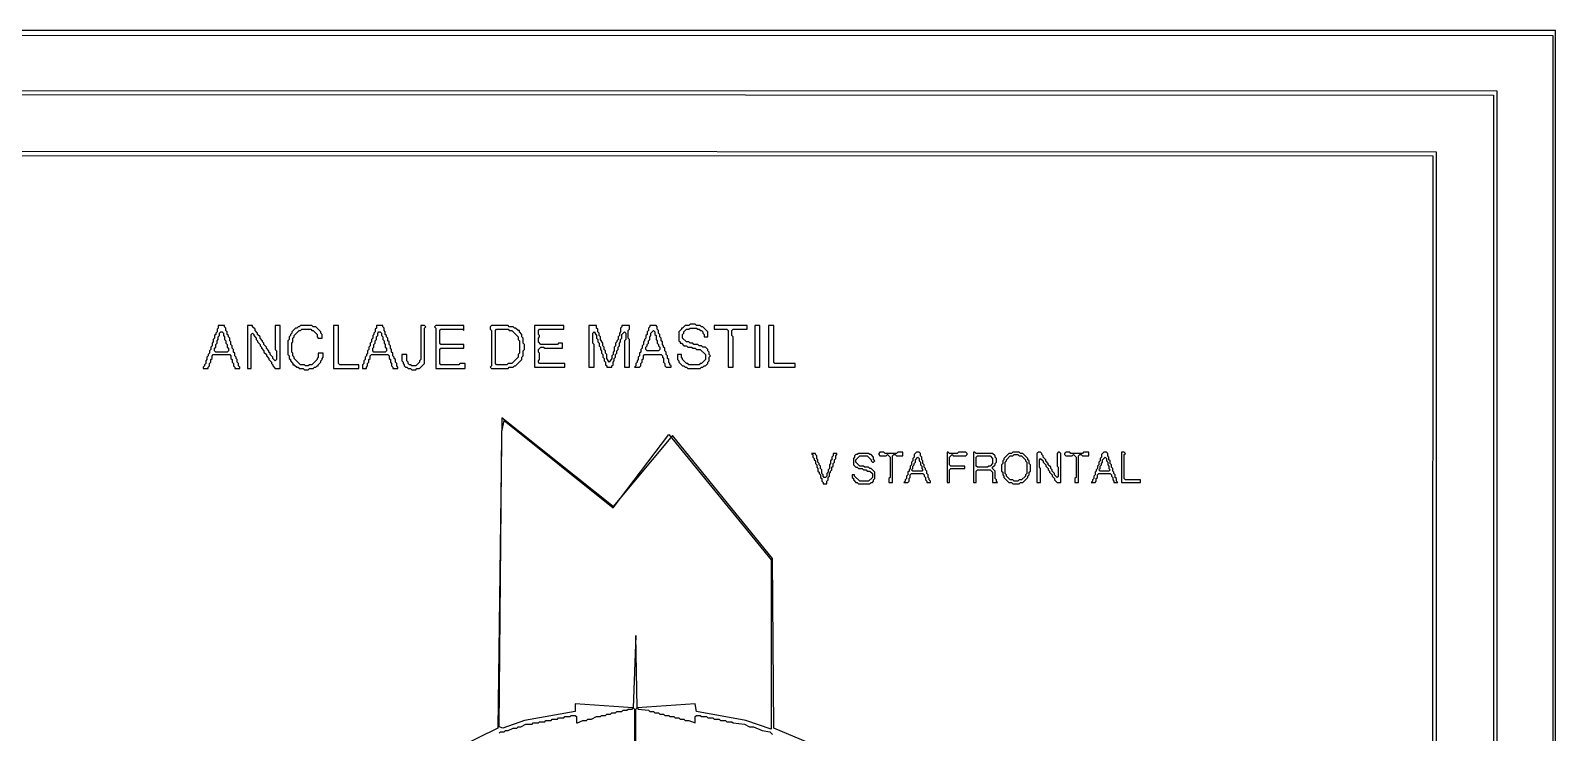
# Model space of a CAD drawing. Extents: x 17 to 323, y -435 to -5.
# Drawn here: x 202.2 to 322.7, y -60.2 to -4.7 of the extents above; entities that cross this region are included whole.
import ezdxf

# ---------------------------------------------------------------- set-up
doc = ezdxf.new("R2010")
doc.units = 0

msp = doc.modelspace()

# ---------------------------------------------------------------- linework, layer by layer
at = {"layer": 'CONTOURS'}
for p, q in [((322.7, -4.7), (17, -4.7)), ((322.7, -434.9), (322.7, -4.7)), ((17.3, -5), (322.5, -5.1)), ((322.5, -5.1), (322.4, -434.6)), ((318.1, -9.5), (21.6, -9.4)), ((318.1, -430.2), (318.1, -9.5)), ((21.9, -9.7), (317.8, -9.8)), ((317.8, -9.8), (317.7, -429.9)), ((313.3, -14.3), (26.4, -14.2)), ((313.2, -425.6), (313.3, -14.3)), ((26.7, -14.5), (313, -14.6)), ((313, -14.6), (312.9, -375)), ((216.8, -28.7), (216.7, -28.8)), ((216.7, -28.8), (216.7, -29)), ((216.9, -28.5), (216.8, -28.6)), ((216.8, -28.6), (216.8, -28.7)), ((217, -28.2), (216.9, -28.3)), ((216.9, -28.3), (216.9, -28.5)), ((217, -28), (217, -28.2)), ((217.5, -28), (217, -28)), ((217, -28.9), (217.1, -28.8)), ((217, -29.1), (217, -28.9)), ((217.1, -28.6), (217.2, -28.5)), ((217.1, -28.8), (217.1, -28.6)), ((217.2, -28.5), (217.3, -28.5)), ((217.3, -28.5), (217.4, -28.6)), ((217.4, -28.6), (217.4, -28.8)), ((217.4, -28.8), (217.5, -28.9)), ((217.5, -28.1), (217.5, -28)), ((217.6, -28.2), (217.5, -28.1)), ((217.5, -28.9), (217.5, -29.1)), ((217.6, -28.4), (217.6, -28.2)), ((217.7, -28.5), (217.6, -28.4)), ((217.7, -28.7), (217.7, -28.5)), ((217.8, -28.8), (217.7, -28.7)), ((217.8, -28.9), (217.8, -28.8)), ((217.9, -29), (217.8, -28.9)), ((219.3, -28), (219.3, -31.4)), ((219.7, -28), (219.3, -28)), ((219.6, -28.7), (219.7, -28.6)), ((219.6, -31.4), (219.6, -28.7)), ((219.7, -28.1), (219.7, -28)), ((219.9, -28.3), (219.7, -28.1)), ((219.7, -28.6), (219.8, -28.7)), ((219.8, -28.7), (219.8, -28.8)), ((219.8, -28.8), (220, -29)), ((219.9, -28.4), (219.9, -28.3)), ((220.1, -28.6), (219.9, -28.4)), ((220.1, -28.7), (220.1, -28.6)), ((220.3, -28.9), (220.1, -28.7)), ((220.3, -29), (220.3, -28.9)), ((221.9, -28), (221.5, -28)), ((221.5, -28), (221.5, -29.9)), ((221.9, -31.4), (221.9, -28)), ((222.7, -28.8), (222.6, -28.9)), ((222.6, -28.9), (222.6, -29.1)), ((222.8, -28.6), (222.7, -28.7)), ((222.7, -28.7), (222.7, -28.8)), ((223.1, -28.2), (222.8, -28.5)), ((222.8, -28.5), (222.8, -28.6)), ((222.9, -29), (223, -28.9)), ((223, -28.8), (223.4, -28.4)), ((223, -28.9), (223, -28.8)), ((223.2, -28.2), (223.1, -28.2)), ((223.3, -28.1), (223.2, -28.2)), ((223.4, -28.1), (223.3, -28.1)), ((223.5, -28), (223.4, -28.1)), ((223.4, -28.4), (223.5, -28.4)), ((224.4, -28), (223.5, -28)), ((223.5, -28.4), (223.6, -28.3)), ((223.6, -28.3), (224.3, -28.3)), ((224.3, -28.3), (224.4, -28.4)), ((224.5, -28.1), (224.4, -28)), ((224.4, -28.4), (224.5, -28.4)), ((224.7, -28.1), (224.5, -28.1)), ((224.5, -28.4), (224.8, -28.7)), ((225.1, -28.5), (224.7, -28.1)), ((224.8, -28.7), (224.8, -28.9)), ((224.8, -28.9), (224.9, -29)), ((225.1, -28.6), (225.1, -28.5)), ((225.2, -28.7), (225.1, -28.6)), ((225.2, -29), (225.2, -28.7)), ((226.1, -28), (226.1, -31.4)), ((226.5, -28), (226.1, -28)), ((226.5, -31), (226.5, -28)), ((229.3, -28.7), (229.2, -28.8)), ((229.2, -28.8), (229.2, -29)), ((229.4, -28.5), (229.3, -28.6)), ((229.3, -28.6), (229.3, -28.7)), ((229.5, -28.2), (229.4, -28.3)), ((229.4, -28.3), (229.4, -28.5)), ((229.5, -28), (229.5, -28.2)), ((230, -28), (229.5, -28)), ((229.5, -28.9), (229.6, -28.8)), ((229.5, -29.1), (229.5, -28.9)), ((229.6, -28.6), (229.7, -28.5)), ((229.6, -28.8), (229.6, -28.6)), ((229.7, -28.5), (229.8, -28.5)), ((229.8, -28.5), (229.9, -28.6)), ((229.9, -28.6), (229.9, -28.8)), ((229.9, -28.8), (230, -28.9)), ((230, -28.1), (230, -28)), ((230.1, -28.2), (230, -28.1)), ((230, -28.9), (230, -29.1)), ((230.1, -28.4), (230.1, -28.2)), ((230.2, -28.5), (230.1, -28.4)), ((230.2, -28.7), (230.2, -28.5)), ((230.3, -28.8), (230.2, -28.7)), ((230.3, -28.9), (230.3, -28.8)), ((230.4, -29), (230.3, -28.9)), ((233.3, -28), (233, -28)), ((233, -28), (233, -30.7)), ((233.4, -28.1), (233.3, -28)), ((233.3, -28.2), (233.4, -28.1)), ((233.3, -31), (233.3, -28.2)), ((234.2, -28), (234.1, -28.1)), ((234.1, -28.1), (234.2, -28.2)), ((236.4, -28), (234.2, -28)), ((234.2, -28.2), (234.2, -31.4)), ((234.5, -28.4), (234.6, -28.3)), ((234.5, -29.4), (234.5, -28.4)), ((234.6, -28.3), (236.3, -28.3)), ((236.3, -28.3), (236.4, -28.4)), ((236.4, -28.4), (236.4, -28)), ((238.6, -28), (238.5, -28.1)), ((238.5, -28.1), (238.5, -28.3)), ((238.5, -28.3), (238.6, -28.4)), ((239.9, -28), (238.6, -28)), ((238.6, -28.4), (238.6, -31.2)), ((238.9, -28.4), (239, -28.3)), ((238.9, -31), (238.9, -28.4)), ((239, -28.3), (239.9, -28.3)), ((240, -28.1), (239.9, -28)), ((239.9, -28.3), (240, -28.4)), ((240.3, -28.1), (240, -28.1)), ((240, -28.4), (240.2, -28.4)), ((240.2, -28.4), (240.7, -28.9)), ((240.4, -28.2), (240.3, -28.1)), ((240.5, -28.2), (240.4, -28.2)), ((240.7, -28.4), (240.5, -28.2)), ((240.8, -28.4), (240.7, -28.4)), ((240.7, -28.9), (240.7, -29.1)), ((240.8, -28.5), (240.8, -28.4)), ((241, -28.7), (240.8, -28.5)), ((241, -28.9), (241, -28.7)), ((241.1, -29), (241, -28.9)), ((242, -28), (242, -31.3)), ((244.3, -28), (242, -28)), ((242.3, -28.4), (242.4, -28.3)), ((242.3, -28.7), (242.3, -28.4)), ((242.4, -28.8), (242.3, -28.7)), ((242.3, -29), (242.4, -28.9)), ((242.4, -28.3), (244.3, -28.3)), ((242.4, -28.9), (242.4, -28.8)), ((244.3, -28.3), (244.3, -28)), ((246.3, -28), (246.3, -31.3)), ((246.9, -28), (246.3, -28)), ((246.6, -28.6), (246.7, -28.5)), ((246.6, -29.4), (246.6, -28.6)), ((246.7, -28.5), (246.9, -28.8)), ((246.9, -28.2), (246.9, -28)), ((247, -28.3), (246.9, -28.2)), ((246.9, -28.8), (246.9, -29)), ((247, -28.5), (247, -28.3)), ((247.1, -28.6), (247, -28.5)), ((247.1, -28.8), (247.1, -28.6)), ((247.2, -28.9), (247.1, -28.8)), ((247.2, -29.1), (247.2, -28.9)), ((248.7, -28.8), (248.6, -28.9)), ((248.6, -28.9), (248.6, -29.1)), ((248.8, -28.5), (248.7, -28.6)), ((248.7, -28.6), (248.7, -28.8)), ((248.9, -28.1), (248.8, -28.2)), ((248.8, -28.2), (248.8, -28.5)), ((249.5, -28), (248.9, -28)), ((248.9, -28), (248.9, -28.1)), ((248.9, -28.7), (249.1, -28.5)), ((248.9, -29), (248.9, -28.7)), ((249.1, -28.5), (249.2, -28.6)), ((249.2, -28.6), (249.2, -29.1)), ((249.4, -28.4), (249.5, -28.3)), ((249.4, -29), (249.4, -28.4)), ((249.5, -28.3), (249.5, -28)), ((250.9, -28.7), (250.8, -28.8)), ((250.8, -28.8), (250.8, -29)), ((251, -28.4), (250.9, -28.5)), ((250.9, -28.5), (250.9, -28.7)), ((251.1, -28.1), (251, -28.2)), ((251, -28.2), (251, -28.4)), ((251.1, -28), (251.1, -28.1)), ((251.6, -28), (251.1, -28)), ((251.1, -28.9), (251.2, -28.8)), ((251.1, -29.1), (251.1, -28.9)), ((251.2, -28.6), (251.4, -28.4)), ((251.2, -28.8), (251.2, -28.6)), ((251.4, -28.4), (251.5, -28.5)), ((251.5, -28.5), (251.5, -28.7)), ((251.5, -28.7), (251.6, -28.8)), ((251.7, -28.1), (251.6, -28)), ((251.6, -28.8), (251.6, -29.1)), ((251.7, -28.3), (251.7, -28.1)), ((251.8, -28.4), (251.7, -28.3)), ((251.8, -28.6), (251.8, -28.4)), ((251.9, -28.7), (251.8, -28.6)), ((251.9, -28.9), (251.9, -28.7)), ((252, -29), (251.9, -28.9)), ((253.6, -28.3), (253.4, -28.5)), ((253.4, -28.5), (253.4, -29.2)), ((253.7, -28.2), (253.6, -28.2)), ((253.6, -28.2), (253.6, -28.3)), ((253.9, -28), (253.7, -28.2)), ((253.7, -28.7), (253.8, -28.6)), ((253.7, -29), (253.7, -28.7)), ((253.8, -28.5), (254, -28.3)), ((253.8, -28.6), (253.8, -28.5)), ((254.2, -28), (253.9, -28)), ((254, -28.3), (254.2, -28.3)), ((254.3, -27.9), (254.2, -28)), ((254.2, -28.3), (254.3, -28.2)), ((254.7, -27.9), (254.3, -27.9)), ((254.3, -28.2), (254.8, -28.2)), ((254.8, -28), (254.7, -27.9)), ((255.1, -28), (254.8, -28)), ((254.8, -28.2), (254.9, -28.3)), ((254.9, -28.3), (255, -28.3)), ((255, -28.3), (255.1, -28.4)), ((255.2, -28.1), (255.1, -28)), ((255.1, -28.4), (255.2, -28.4)), ((255.3, -28.1), (255.2, -28.1)), ((255.2, -28.4), (255.3, -28.5)), ((255.7, -28.5), (255.3, -28.1)), ((255.3, -28.5), (255.3, -28.6)), ((255.3, -28.6), (255.4, -28.7)), ((255.4, -28.7), (255.4, -28.9)), ((255.4, -28.9), (255.7, -28.9)), ((255.7, -28.9), (255.7, -28.5)), ((256.2, -28), (256.2, -28.3)), ((258.8, -28), (256.2, -28)), ((256.2, -28.3), (257.2, -28.3)), ((257.2, -28.3), (257.3, -28.4)), ((257.3, -28.4), (257.3, -31.3)), ((257.6, -28.4), (257.7, -28.3)), ((257.6, -28.8), (257.6, -28.4)), ((257.7, -28.9), (257.6, -28.8)), ((257.7, -28.3), (258.8, -28.3)), ((257.7, -31.3), (257.7, -28.9)), ((258.8, -28.3), (258.8, -28)), ((259.4, -28), (259.4, -31.3)), ((259.8, -28), (259.4, -28)), ((259.8, -31.3), (259.8, -28)), ((260.5, -28), (260.5, -31.3)), ((260.9, -28), (260.5, -28)), ((260.9, -30.9), (260.9, -28)), ((216.4, -29.9), (216.3, -30)), ((216.3, -30), (216.3, -30.2)), ((216.5, -29.6), (216.4, -29.7)), ((216.4, -29.7), (216.4, -29.9)), ((216.6, -29.3), (216.5, -29.4)), ((216.5, -29.4), (216.5, -29.6)), ((216.7, -29), (216.6, -29.1)), ((216.6, -29.1), (216.6, -29.3)), ((216.7, -29.8), (216.8, -29.7)), ((216.7, -30), (216.7, -29.8)), ((216.8, -30.1), (216.7, -30)), ((216.8, -29.5), (216.9, -29.4)), ((216.8, -29.7), (216.8, -29.5)), ((217.7, -30.1), (216.8, -30.1)), ((216.9, -29.2), (217, -29.1)), ((216.9, -29.4), (216.9, -29.2)), ((217.5, -29.1), (217.6, -29.2)), ((217.6, -29.2), (217.6, -29.4)), ((217.6, -29.4), (217.7, -29.5)), ((217.7, -29.5), (217.7, -29.7)), ((217.7, -29.7), (217.8, -29.8)), ((217.8, -30), (217.7, -30.1)), ((217.8, -29.8), (217.8, -30)), ((217.9, -29.2), (217.9, -29)), ((218, -29.3), (217.9, -29.2)), ((218, -29.5), (218, -29.3)), ((218.1, -29.6), (218, -29.5)), ((218.1, -29.8), (218.1, -29.6)), ((218.2, -29.9), (218.1, -29.8)), ((218.2, -30.1), (218.2, -29.9)), ((218.3, -30.2), (218.2, -30.1)), ((220, -29), (220, -29.1)), ((220, -29.1), (220.1, -29.2)), ((220.1, -29.2), (220.1, -29.3)), ((220.1, -29.3), (220.3, -29.5)), ((220.5, -29.2), (220.3, -29)), ((220.3, -29.5), (220.3, -29.6)), ((220.3, -29.6), (220.4, -29.7)), ((220.4, -29.7), (220.4, -29.8)), ((220.4, -29.8), (220.6, -30)), ((220.5, -29.3), (220.5, -29.2)), ((220.6, -29.4), (220.5, -29.3)), ((220.6, -29.5), (220.6, -29.4)), ((220.8, -29.7), (220.6, -29.5)), ((220.6, -30), (220.6, -30.1)), ((220.6, -30.1), (220.8, -30.3)), ((220.8, -29.8), (220.8, -29.7)), ((221, -30), (220.8, -29.8)), ((221, -30.1), (221, -30)), ((221.1, -30.2), (221, -30.1)), ((221.5, -29.9), (221.6, -30)), ((221.6, -30), (221.6, -30.7)), ((222.6, -29.1), (222.5, -29.2)), ((222.5, -29.2), (222.5, -30.3)), ((222.8, -29.4), (222.9, -29.3)), ((222.8, -30.1), (222.8, -29.4)), ((222.9, -30.2), (222.8, -30.1)), ((222.9, -29.3), (222.9, -29)), ((224.9, -29), (225.2, -29)), ((228.9, -29.9), (228.8, -30)), ((228.8, -30), (228.8, -30.2)), ((229, -29.6), (228.9, -29.7)), ((228.9, -29.7), (228.9, -29.9)), ((229.1, -29.3), (229, -29.4)), ((229, -29.4), (229, -29.6)), ((229.2, -29), (229.1, -29.1)), ((229.1, -29.1), (229.1, -29.3)), ((229.2, -29.8), (229.3, -29.7)), ((229.2, -30), (229.2, -29.8)), ((229.3, -30.1), (229.2, -30)), ((229.3, -29.5), (229.4, -29.4)), ((229.3, -29.7), (229.3, -29.5)), ((230.2, -30.1), (229.3, -30.1)), ((229.4, -29.2), (229.5, -29.1)), ((229.4, -29.4), (229.4, -29.2)), ((230, -29.1), (230.1, -29.2)), ((230.1, -29.2), (230.1, -29.4)), ((230.1, -29.4), (230.2, -29.5)), ((230.2, -29.5), (230.2, -29.7)), ((230.2, -29.7), (230.3, -29.8)), ((230.3, -30), (230.2, -30.1)), ((230.3, -29.8), (230.3, -30)), ((230.4, -29.2), (230.4, -29)), ((230.5, -29.3), (230.4, -29.2)), ((230.5, -29.5), (230.5, -29.3)), ((230.6, -29.6), (230.5, -29.5)), ((230.6, -29.8), (230.6, -29.6)), ((230.7, -29.9), (230.6, -29.8)), ((230.7, -30.1), (230.7, -29.9)), ((230.8, -30.2), (230.7, -30.1)), ((234.6, -29.5), (234.5, -29.4)), ((234.5, -29.9), (234.6, -29.8)), ((234.5, -31), (234.5, -29.9)), ((236.4, -29.5), (234.6, -29.5)), ((234.6, -29.8), (236.4, -29.8)), ((236.4, -29.8), (236.4, -29.5)), ((240.7, -29.1), (240.8, -29.2)), ((240.8, -29.2), (240.8, -30.2)), ((241.1, -29.4), (241.1, -29)), ((241.2, -29.5), (241.1, -29.4)), ((241.1, -30), (241.2, -29.9)), ((241.1, -30.4), (241.1, -30)), ((241.2, -29.9), (241.2, -29.5)), ((242.3, -29.3), (242.3, -29)), ((242.5, -29.5), (242.3, -29.3)), ((242.3, -29.9), (242.5, -29.7)), ((242.3, -30.1), (242.3, -29.9)), ((242.4, -30.2), (242.3, -30.1)), ((243.8, -29.5), (242.5, -29.5)), ((242.5, -29.7), (242.7, -29.7)), ((242.7, -29.7), (242.8, -29.8)), ((242.8, -29.8), (244.2, -29.8)), ((243.9, -29.4), (243.8, -29.5)), ((244.2, -29.4), (243.9, -29.4)), ((244.2, -29.8), (244.2, -29.4)), ((246.7, -29.5), (246.6, -29.4)), ((246.7, -31.3), (246.7, -29.5)), ((246.9, -29), (247, -29.1)), ((247, -29.1), (247, -29.3)), ((247, -29.3), (247.1, -29.4)), ((247.1, -29.4), (247.1, -29.6)), ((247.1, -29.6), (247.2, -29.7)), ((247.4, -29.4), (247.2, -29.1)), ((247.2, -29.7), (247.2, -29.9)), ((247.2, -29.9), (247.3, -30)), ((247.3, -30), (247.3, -30.2)), ((247.4, -29.6), (247.4, -29.4)), ((247.5, -29.7), (247.4, -29.6)), ((247.5, -29.9), (247.5, -29.7)), ((247.6, -30), (247.5, -29.9)), ((247.6, -30.2), (247.6, -30)), ((248.3, -30), (248.2, -30.1)), ((248.2, -30.1), (248.2, -30.3)), ((248.4, -29.6), (248.3, -29.7)), ((248.3, -29.7), (248.3, -30)), ((248.5, -29.3), (248.4, -29.4)), ((248.4, -29.4), (248.4, -29.6)), ((248.6, -29.1), (248.5, -29.2)), ((248.5, -29.2), (248.5, -29.3)), ((248.5, -30), (248.6, -29.9)), ((248.5, -30.2), (248.5, -30)), ((248.6, -29.7), (248.7, -29.6)), ((248.6, -29.9), (248.6, -29.7)), ((248.7, -29.4), (248.8, -29.3)), ((248.7, -29.6), (248.7, -29.4)), ((248.8, -29.1), (248.9, -29)), ((248.8, -29.3), (248.8, -29.1)), ((249.2, -29.1), (249.1, -29.2)), ((249.1, -29.2), (249.1, -31.3)), ((249.5, -29.1), (249.4, -29)), ((249.5, -31.3), (249.5, -29.1)), ((250.4, -30.1), (250.3, -30.2)), ((250.5, -29.8), (250.4, -29.9)), ((250.4, -29.9), (250.4, -30.1)), ((250.6, -29.5), (250.5, -29.6)), ((250.5, -29.6), (250.5, -29.8)), ((250.7, -29.2), (250.6, -29.3)), ((250.6, -29.3), (250.6, -29.5)), ((250.8, -29), (250.7, -29.1)), ((250.7, -29.1), (250.7, -29.2)), ((250.8, -29.7), (250.9, -29.6)), ((250.8, -29.9), (250.8, -29.7)), ((250.9, -30), (250.8, -29.9)), ((250.9, -29.5), (251, -29.4)), ((250.9, -29.6), (250.9, -29.5)), ((251.8, -30), (250.9, -30)), ((251, -29.2), (251.1, -29.1)), ((251, -29.4), (251, -29.2)), ((251.6, -29.1), (251.7, -29.2)), ((251.7, -29.2), (251.7, -29.4)), ((251.7, -29.4), (251.8, -29.5)), ((251.8, -29.5), (251.8, -29.6)), ((251.8, -29.6), (251.9, -29.7)), ((251.9, -29.9), (251.8, -30)), ((251.9, -29.7), (251.9, -29.9)), ((252, -29.2), (252, -29)), ((252.1, -29.3), (252, -29.2)), ((252.1, -29.5), (252.1, -29.3)), ((252.2, -29.6), (252.1, -29.5)), ((252.2, -29.7), (252.2, -29.6)), ((252.3, -29.8), (252.2, -29.7)), ((252.3, -30), (252.3, -29.8)), ((252.4, -30.1), (252.3, -30)), ((252.4, -30.3), (252.4, -30.1)), ((253.4, -29.2), (253.5, -29.3)), ((253.5, -29.3), (253.5, -29.4)), ((253.5, -29.4), (253.6, -29.4)), ((253.6, -29.4), (253.8, -29.6)), ((254, -29.3), (253.7, -29)), ((253.8, -29.6), (254, -29.6)), ((254.2, -29.3), (254, -29.3)), ((254, -29.6), (254.1, -29.7)), ((254.1, -29.7), (254.4, -29.7)), ((254.3, -29.4), (254.2, -29.3)), ((254.5, -29.4), (254.3, -29.4)), ((254.4, -29.7), (254.5, -29.8)), ((254.6, -29.5), (254.5, -29.4)), ((254.5, -29.8), (254.7, -29.8)), ((254.9, -29.5), (254.6, -29.5)), ((254.7, -29.8), (254.8, -29.9)), ((254.8, -29.9), (255.1, -29.9)), ((255, -29.6), (254.9, -29.5)), ((255.2, -29.6), (255, -29.6)), ((255.1, -29.9), (255.5, -30.3)), ((255.3, -29.7), (255.2, -29.6)), ((255.5, -29.7), (255.3, -29.7)), ((255.7, -29.9), (255.5, -29.7)), ((255.7, -30), (255.7, -29.9)), ((255.8, -30.1), (255.7, -30)), ((255.8, -30.3), (255.8, -30.1)), ((215.9, -31.2), (215.8, -31.3)), ((215.8, -31.3), (215.8, -31.4)), ((216, -31), (215.9, -31.1)), ((215.9, -31.1), (215.9, -31.2)), ((216.1, -30.7), (216, -30.8)), ((216, -30.8), (216, -31)), ((216.2, -30.4), (216.1, -30.5)), ((216.1, -30.5), (216.1, -30.7)), ((216.3, -30.2), (216.2, -30.3)), ((216.2, -30.3), (216.2, -30.4)), ((216.2, -31.3), (216.3, -31.2)), ((216.2, -31.4), (216.2, -31.3)), ((216.3, -31), (216.4, -30.9)), ((216.3, -31.2), (216.3, -31)), ((216.4, -30.7), (216.5, -30.6)), ((216.4, -30.9), (216.4, -30.7)), ((216.5, -30.4), (216.6, -30.3)), ((216.5, -30.6), (216.5, -30.4)), ((216.6, -30.3), (217.9, -30.3)), ((217.9, -30.3), (218, -30.4)), ((218, -30.4), (218, -30.6)), ((218, -30.6), (218.1, -30.7)), ((218.1, -30.7), (218.1, -30.9)), ((218.1, -30.9), (218.2, -31)), ((218.2, -31), (218.2, -31.2)), ((218.2, -31.2), (218.3, -31.3)), ((218.3, -30.4), (218.3, -30.2)), ((218.4, -30.5), (218.3, -30.4)), ((218.3, -31.3), (218.3, -31.4)), ((218.4, -30.6), (218.4, -30.5)), ((218.5, -30.7), (218.4, -30.6)), ((218.5, -30.9), (218.5, -30.7)), ((218.6, -31), (218.5, -30.9)), ((218.6, -31.2), (218.6, -31)), ((218.7, -31.3), (218.6, -31.2)), ((218.7, -31.4), (218.7, -31.3)), ((220.8, -30.3), (220.8, -30.4)), ((220.8, -30.4), (221, -30.6)), ((221, -30.6), (221, -30.7)), ((221, -30.7), (221.2, -30.9)), ((221.1, -30.3), (221.1, -30.2)), ((221.3, -30.5), (221.1, -30.3)), ((221.2, -30.9), (221.2, -31)), ((221.2, -31), (221.3, -31.1)), ((221.3, -30.6), (221.3, -30.5)), ((221.5, -30.8), (221.3, -30.6)), ((221.3, -31.1), (221.3, -31.2)), ((221.3, -31.2), (221.5, -31.4)), ((221.6, -30.7), (221.5, -30.8)), ((222.5, -30.3), (222.6, -30.4)), ((222.6, -30.4), (222.6, -30.6)), ((222.6, -30.6), (222.7, -30.7)), ((222.7, -30.7), (222.7, -30.8)), ((222.7, -30.8), (222.9, -31)), ((222.9, -30.4), (222.9, -30.2)), ((223, -30.5), (222.9, -30.4)), ((222.9, -31), (222.9, -31.1)), ((222.9, -31.1), (223, -31.1)), ((223, -30.6), (223, -30.5)), ((223.5, -31.1), (223, -30.6)), ((223, -31.1), (223.2, -31.3)), ((223.2, -31.3), (223.3, -31.3)), ((223.3, -31.3), (223.4, -31.4)), ((223.8, -31.1), (223.5, -31.1)), ((223.9, -31.2), (223.8, -31.1)), ((224.1, -31.2), (223.9, -31.2)), ((224.2, -31.1), (224.1, -31.2)), ((224.4, -31.1), (224.2, -31.1)), ((224.8, -30.7), (224.4, -31.1)), ((224.5, -31.4), (224.6, -31.3)), ((224.6, -31.3), (224.7, -31.3)), ((224.7, -31.3), (224.8, -31.2)), ((224.9, -30.5), (224.8, -30.6)), ((224.8, -30.6), (224.8, -30.7)), ((224.8, -31.2), (224.9, -31.2)), ((225.3, -30.2), (224.9, -30.2)), ((224.9, -30.2), (224.9, -30.5)), ((224.9, -31.1), (225.1, -30.9)), ((224.9, -31.2), (224.9, -31.1)), ((225.1, -30.8), (225.2, -30.7)), ((225.1, -30.9), (225.1, -30.8)), ((225.2, -30.6), (225.3, -30.5)), ((225.2, -30.7), (225.2, -30.6)), ((225.3, -30.5), (225.3, -30.2)), ((226.6, -31.1), (226.5, -31)), ((228.1, -31.1), (226.6, -31.1)), ((228.1, -31.4), (228.1, -31.1)), ((228.5, -31), (228.4, -31.1)), ((228.4, -31.1), (228.4, -31.4)), ((228.6, -30.7), (228.5, -30.8)), ((228.5, -30.8), (228.5, -31)), ((228.7, -30.4), (228.6, -30.5)), ((228.6, -30.5), (228.6, -30.7)), ((228.8, -30.2), (228.7, -30.3)), ((228.7, -30.3), (228.7, -30.4)), ((228.7, -31.3), (228.8, -31.2)), ((228.7, -31.4), (228.7, -31.3)), ((228.8, -31), (228.9, -30.9)), ((228.8, -31.2), (228.8, -31)), ((228.9, -30.7), (229, -30.6)), ((228.9, -30.9), (228.9, -30.7)), ((229, -30.4), (229.1, -30.3)), ((229, -30.6), (229, -30.4)), ((229.1, -30.3), (230.4, -30.3)), ((230.4, -30.3), (230.5, -30.4)), ((230.5, -30.4), (230.5, -30.6)), ((230.5, -30.6), (230.6, -30.7)), ((230.6, -30.7), (230.6, -30.9)), ((230.6, -30.9), (230.7, -31)), ((230.7, -31), (230.7, -31.2)), ((230.7, -31.2), (230.8, -31.3)), ((230.8, -30.4), (230.8, -30.2)), ((230.9, -30.5), (230.8, -30.4)), ((230.8, -31.3), (230.8, -31.4)), ((230.9, -30.6), (230.9, -30.5)), ((231, -30.7), (230.9, -30.6)), ((231, -30.9), (231, -30.7)), ((231.1, -31), (231, -30.9)), ((231.1, -31.2), (231.1, -31)), ((231.2, -31.3), (231.1, -31.2)), ((231.2, -31.4), (231.2, -31.3)), ((231.9, -30.3), (231.5, -30.3)), ((231.5, -30.3), (231.5, -30.8)), ((231.5, -30.8), (231.6, -30.9)), ((231.6, -30.9), (231.6, -31)), ((231.6, -31), (231.7, -31.1)), ((231.7, -31.1), (231.7, -31.2)), ((231.7, -31.2), (231.8, -31.3)), ((231.8, -31.3), (231.9, -31.3)), ((231.9, -30.8), (231.9, -30.3)), ((232, -30.9), (231.9, -30.8)), ((231.9, -31.3), (232, -31.4)), ((232, -31), (232, -30.9)), ((232.1, -31.1), (232, -31)), ((232.2, -31.1), (232.1, -31.1)), ((232.3, -31.2), (232.2, -31.1)), ((232.6, -31.2), (232.3, -31.2)), ((232.9, -30.9), (232.6, -31.2)), ((233, -30.7), (232.9, -30.8)), ((232.9, -30.8), (232.9, -30.9)), ((232.9, -31.4), (233.3, -31)), ((234.6, -31.1), (234.5, -31)), ((236, -31.1), (234.6, -31.1)), ((236.1, -31), (236, -31.1)), ((236.5, -31), (236.1, -31)), ((236.5, -31.4), (236.5, -31)), ((238.6, -31.2), (238.5, -31.3)), ((238.5, -31.3), (238.6, -31.4)), ((239, -31.1), (238.9, -31)), ((239.8, -31.1), (239, -31.1)), ((239.9, -31), (239.8, -31.1)), ((240.2, -31), (239.9, -31)), ((239.9, -31.4), (240, -31.3)), ((240, -31.3), (240.3, -31.3)), ((240.7, -30.5), (240.2, -31)), ((240.3, -31.3), (240.4, -31.2)), ((240.4, -31.2), (240.5, -31.2)), ((240.5, -31.2), (241, -30.7)), ((240.8, -30.2), (240.7, -30.3)), ((240.7, -30.3), (240.7, -30.5)), ((241, -30.5), (241.1, -30.4)), ((241, -30.7), (241, -30.5)), ((242, -31.3), (244.4, -31.3)), ((242.3, -30.8), (242.4, -30.7)), ((242.3, -30.9), (242.3, -30.8)), ((242.4, -31), (242.3, -30.9)), ((242.4, -30.7), (242.4, -30.2)), ((244.4, -31), (242.4, -31)), ((244.4, -31.3), (244.4, -31)), ((246.3, -31.3), (246.7, -31.3)), ((247.3, -30.2), (247.4, -30.3)), ((247.4, -30.3), (247.4, -30.5)), ((247.4, -30.5), (247.5, -30.6)), ((247.5, -30.6), (247.5, -30.8)), ((247.5, -30.8), (247.6, -30.9)), ((247.7, -30.3), (247.6, -30.2)), ((247.6, -30.9), (247.6, -31.1)), ((247.6, -31.1), (247.7, -31.2)), ((247.7, -30.6), (247.7, -30.3)), ((247.9, -30.9), (247.7, -30.6)), ((247.7, -31.2), (247.7, -31.3)), ((247.7, -31.3), (248.1, -31.3)), ((248.1, -30.6), (247.9, -30.9)), ((248.2, -30.3), (248.1, -30.4)), ((248.1, -30.4), (248.1, -30.6)), ((248.1, -31.2), (248.2, -31.1)), ((248.1, -31.3), (248.1, -31.2)), ((248.2, -30.9), (248.3, -30.8)), ((248.2, -31.1), (248.2, -30.9)), ((248.3, -30.6), (248.4, -30.5)), ((248.3, -30.8), (248.3, -30.6)), ((248.4, -30.3), (248.5, -30.2)), ((248.4, -30.5), (248.4, -30.3)), ((249.1, -31.3), (249.5, -31.3)), ((250, -31.2), (249.9, -31.3)), ((249.9, -31.3), (250.3, -31.3)), ((250.1, -30.9), (250, -31)), ((250, -31), (250, -31.2)), ((250.2, -30.7), (250.1, -30.8)), ((250.1, -30.8), (250.1, -30.9)), ((250.3, -30.4), (250.2, -30.5)), ((250.2, -30.5), (250.2, -30.7)), ((250.3, -30.2), (250.3, -30.4)), ((250.3, -31.3), (250.4, -31.2)), ((250.4, -31), (250.5, -30.9)), ((250.4, -31.2), (250.4, -31)), ((250.5, -30.7), (250.6, -30.6)), ((250.5, -30.9), (250.5, -30.7)), ((250.6, -30.4), (250.7, -30.3)), ((250.6, -30.6), (250.6, -30.4)), ((250.7, -30.3), (252, -30.3)), ((252, -30.3), (252.1, -30.4)), ((252.1, -30.4), (252.1, -30.5)), ((252.1, -30.5), (252.2, -30.6)), ((252.2, -30.6), (252.2, -30.9)), ((252.2, -30.9), (252.3, -31)), ((252.3, -31), (252.3, -31.2)), ((252.3, -31.2), (252.4, -31.3)), ((252.5, -30.4), (252.4, -30.3)), ((252.4, -31.3), (252.8, -31.3)), ((252.5, -30.6), (252.5, -30.4)), ((252.6, -30.7), (252.5, -30.6)), ((252.6, -30.9), (252.6, -30.7)), ((252.7, -31), (252.6, -30.9)), ((252.7, -31.1), (252.7, -31)), ((252.8, -31.2), (252.7, -31.1)), ((252.8, -31.3), (252.8, -31.2)), ((253.6, -30.3), (253.3, -30.3)), ((253.3, -30.3), (253.3, -30.7)), ((253.3, -30.7), (253.4, -30.8)), ((253.4, -30.8), (253.4, -30.9)), ((253.4, -30.9), (253.7, -31.2)), ((253.6, -30.5), (253.6, -30.3)), ((253.7, -30.6), (253.6, -30.5)), ((253.7, -30.7), (253.7, -30.6)), ((254, -31), (253.7, -30.7)), ((253.7, -31.2), (253.8, -31.2)), ((253.8, -31.2), (253.9, -31.3)), ((253.9, -31.3), (254, -31.3)), ((254.1, -31), (254, -31)), ((254, -31.3), (254.1, -31.4)), ((254.2, -31.1), (254.1, -31)), ((255, -31.1), (254.2, -31.1)), ((255.1, -31), (255, -31.1)), ((255.2, -31), (255.1, -31)), ((255.1, -31.4), (255.2, -31.3)), ((255.5, -30.7), (255.2, -31)), ((255.2, -31.3), (255.3, -31.3)), ((255.3, -31.3), (255.4, -31.2)), ((255.4, -31.2), (255.5, -31.2)), ((255.5, -30.3), (255.5, -30.7)), ((255.5, -31.2), (255.7, -31)), ((255.7, -30.9), (255.8, -30.8)), ((255.7, -31), (255.7, -30.9)), ((255.9, -30.4), (255.8, -30.3)), ((255.8, -30.5), (255.9, -30.4)), ((255.8, -30.8), (255.8, -30.5)), ((257.3, -31.3), (257.7, -31.3)), ((259.4, -31.3), (259.8, -31.3)), ((260.5, -31.3), (262.6, -31.3)), ((261, -31), (260.9, -30.9)), ((262.6, -31), (261, -31)), ((262.6, -31.3), (262.6, -31)), ((215.8, -31.4), (216.2, -31.4)), ((218.3, -31.4), (218.7, -31.4)), ((219.3, -31.4), (219.6, -31.4)), ((221.5, -31.4), (221.9, -31.4)), ((223.4, -31.4), (223.7, -31.4)), ((223.7, -31.4), (223.8, -31.5)), ((223.8, -31.5), (224.1, -31.5)), ((224.1, -31.5), (224.2, -31.4)), ((224.2, -31.4), (224.5, -31.4)), ((226.1, -31.4), (228.1, -31.4)), ((228.4, -31.4), (228.7, -31.4)), ((230.8, -31.4), (231.2, -31.4)), ((232, -31.4), (232.2, -31.4)), ((232.2, -31.4), (232.3, -31.5)), ((232.3, -31.5), (232.6, -31.5)), ((232.6, -31.5), (232.7, -31.4)), ((232.7, -31.4), (232.9, -31.4)), ((234.2, -31.4), (236.5, -31.4)), ((238.6, -31.4), (239.9, -31.4)), ((254.1, -31.4), (255.1, -31.4)), ((239.4, -35.3), (239.1, -59.8)), ((248.2, -42.3), (239.4, -35.3)), ((239.4, -36.4), (239.6, -35.5)), ((239.6, -35.5), (248.2, -42.4)), ((239.2, -59.7), (239.4, -36.4)), ((248.2, -42.4), (252.6, -36.6)), ((252.9, -36.7), (248.2, -42.3)), ((252.6, -36.6), (260.7, -46.5)), ((260.8, -46.4), (252.9, -36.7)), ((263.9, -38.1), (264, -38.2)), ((264.2, -38.1), (263.9, -38.1)), ((264, -38.2), (264, -38.4)), ((264, -38.4), (264.1, -38.5)), ((264.1, -38.5), (264.1, -38.6)), ((264.2, -38.2), (264.2, -38.1)), ((264.3, -38.3), (264.2, -38.2)), ((264.3, -38.5), (264.3, -38.3)), ((264.4, -38.6), (264.3, -38.5)), ((265.6, -38.3), (265.5, -38.4)), ((265.5, -38.4), (265.5, -38.6)), ((265.9, -38.1), (265.6, -38.1)), ((265.6, -38.1), (265.6, -38.3)), ((265.7, -38.6), (265.8, -38.5)), ((265.8, -38.3), (265.9, -38.2)), ((265.8, -38.5), (265.8, -38.3)), ((265.9, -38.2), (265.9, -38.1)), ((267.3, -38.4), (267.2, -38.5)), ((267.2, -38.5), (267.2, -39)), ((267.4, -38.2), (267.3, -38.3)), ((267.3, -38.3), (267.3, -38.4)), ((267.5, -38.2), (267.4, -38.2)), ((267.4, -38.6), (267.7, -38.3)), ((267.6, -38.1), (267.5, -38.2)), ((268.4, -38.1), (267.6, -38.1)), ((267.7, -38.3), (268.3, -38.3)), ((268.3, -38.3), (268.6, -38.6)), ((268.5, -38.2), (268.4, -38.1)), ((268.6, -38.2), (268.5, -38.2)), ((268.8, -38.4), (268.6, -38.2)), ((268.8, -38.6), (268.8, -38.4)), ((269.3, -38), (269.2, -38.1)), ((269.2, -38.1), (269.2, -38.2)), ((269.2, -38.2), (269.3, -38.3)), ((269.6, -38), (269.3, -38)), ((269.3, -38.3), (269.8, -38.3)), ((269.7, -38.1), (269.6, -38)), ((270.6, -38.1), (269.7, -38.1)), ((269.8, -38.3), (269.9, -38.2)), ((269.9, -38.2), (270.1, -38.4)), ((270.1, -38.4), (270.1, -40)), ((270.3, -38.3), (270.4, -38.2)), ((270.3, -40.4), (270.3, -38.3)), ((270.4, -38.2), (270.5, -38.2)), ((270.5, -38.2), (270.6, -38.3)), ((270.7, -38), (270.6, -38.1)), ((270.6, -38.3), (271.1, -38.3)), ((271.1, -38), (270.7, -38)), ((271.1, -38.3), (271.1, -38)), ((272, -38.4), (271.9, -38.5)), ((271.9, -38.5), (271.9, -38.7)), ((272.2, -38), (272, -38.2)), ((272, -38.2), (272, -38.4)), ((272.1, -38.6), (272.3, -38.4)), ((272.4, -38), (272.2, -38)), ((272.3, -38.4), (272.4, -38.5)), ((272.5, -38.1), (272.4, -38)), ((272.4, -38.5), (272.4, -38.7)), ((272.5, -38.3), (272.5, -38.1)), ((272.6, -38.4), (272.5, -38.3)), ((272.6, -38.6), (272.6, -38.4)), ((274.7, -38), (274.6, -38)), ((274.6, -38), (274.6, -40.4)), ((274.8, -38.1), (274.7, -38)), ((275.4, -38.1), (274.8, -38.1)), ((274.8, -38.4), (275, -38.2)), ((274.8, -39), (274.8, -38.4)), ((275, -38.2), (275.1, -38.3)), ((275.1, -38.3), (276.1, -38.3)), ((275.5, -38), (275.4, -38.1)), ((276.1, -38), (275.5, -38)), ((276.2, -38.1), (276.1, -38)), ((276.1, -38.3), (276.2, -38.2)), ((276.2, -38.2), (276.2, -38.1)), ((276.7, -38), (276.7, -40.4)), ((276.8, -38), (276.7, -38)), ((276.9, -38.1), (276.8, -38)), ((278.2, -38.1), (276.9, -38.1)), ((276.9, -38.4), (277, -38.3)), ((276.9, -39.1), (276.9, -38.4)), ((277, -38.3), (278, -38.3)), ((278, -38.3), (278.2, -38.5)), ((278.4, -38.3), (278.2, -38.1)), ((278.2, -38.5), (278.2, -38.9)), ((278.4, -38.4), (278.4, -38.3)), ((278.5, -38.5), (278.4, -38.4)), ((278.5, -38.8), (278.5, -38.5)), ((279.5, -38.1), (279.1, -38.5)), ((279.1, -38.5), (279.1, -38.6)), ((279.3, -38.6), (279.6, -38.3)), ((279.7, -38.1), (279.5, -38.1)), ((279.6, -38.3), (279.8, -38.3)), ((279.8, -38), (279.7, -38.1)), ((280.3, -38), (279.8, -38)), ((279.8, -38.3), (279.9, -38.2)), ((279.9, -38.2), (280.2, -38.2)), ((280.2, -38.2), (280.3, -38.3)), ((280.4, -38.1), (280.3, -38)), ((280.3, -38.3), (280.5, -38.3)), ((280.6, -38.1), (280.4, -38.1)), ((280.5, -38.3), (280.8, -38.6)), ((281, -38.5), (280.6, -38.1)), ((281, -38.6), (281, -38.5)), ((281.8, -38), (281.7, -38.1)), ((281.7, -38.1), (281.7, -40.4)), ((282, -38), (281.8, -38)), ((281.9, -38.6), (282, -38.5)), ((282.1, -38.1), (282, -38)), ((282, -38.5), (282.2, -38.7)), ((282.1, -38.2), (282.1, -38.1)), ((282.2, -38.3), (282.1, -38.2)), ((282.2, -38.4), (282.2, -38.3)), ((282.4, -38.6), (282.2, -38.4)), ((283.4, -38), (283.3, -38.1)), ((283.3, -38.1), (283.3, -39.1)), ((283.5, -38), (283.4, -38)), ((283.6, -38.1), (283.5, -38)), ((283.6, -40.4), (283.6, -38.1)), ((284, -38), (283.9, -38.1)), ((283.9, -38.1), (283.9, -38.2)), ((283.9, -38.2), (284, -38.3)), ((284.3, -38), (284, -38)), ((284, -38.3), (284.5, -38.3)), ((284.4, -38.1), (284.3, -38)), ((285.3, -38.1), (284.4, -38.1)), ((284.5, -38.3), (284.6, -38.2)), ((284.6, -38.2), (284.8, -38.4)), ((284.8, -38.4), (284.8, -40)), ((285, -38.3), (285.1, -38.2)), ((285, -40.4), (285, -38.3)), ((285.1, -38.2), (285.2, -38.2)), ((285.2, -38.2), (285.3, -38.3)), ((285.4, -38), (285.3, -38.1)), ((285.3, -38.3), (285.8, -38.3)), ((285.8, -38), (285.4, -38)), ((285.8, -38.3), (285.8, -38)), ((286.8, -38.4), (286.7, -38.5)), ((286.7, -38.5), (286.7, -38.7)), ((287, -38), (286.8, -38.2)), ((286.8, -38.2), (286.8, -38.4)), ((286.9, -38.6), (287.1, -38.4)), ((287.2, -38), (287, -38)), ((287.1, -38.4), (287.2, -38.5)), ((287.3, -38.1), (287.2, -38)), ((287.2, -38.5), (287.2, -38.7)), ((287.3, -38.3), (287.3, -38.1)), ((287.4, -38.4), (287.3, -38.3)), ((287.4, -38.6), (287.4, -38.4)), ((288.4, -38), (288.4, -40.4)), ((288.6, -38), (288.4, -38)), ((288.7, -38.1), (288.6, -38)), ((288.6, -38.2), (288.7, -38.1)), ((288.6, -40.1), (288.6, -38.2)), ((264.1, -38.6), (264.2, -38.7)), ((264.2, -38.7), (264.2, -38.9)), ((264.2, -38.9), (264.3, -39)), ((264.3, -39), (264.3, -39.2)), ((264.3, -39.2), (264.4, -39.3)), ((264.4, -38.8), (264.4, -38.6)), ((264.5, -38.9), (264.4, -38.8)), ((264.4, -39.3), (264.4, -39.5)), ((264.4, -39.5), (264.5, -39.6)), ((264.5, -39), (264.5, -38.9)), ((264.6, -39.1), (264.5, -39)), ((264.5, -39.6), (264.5, -39.7)), ((264.5, -39.7), (264.6, -39.8)), ((264.6, -39.3), (264.6, -39.1)), ((264.7, -39.4), (264.6, -39.3)), ((264.7, -39.7), (264.7, -39.4)), ((264.8, -39.8), (264.7, -39.7)), ((265.2, -39.6), (265.1, -39.7)), ((265.1, -39.7), (265.1, -39.9)), ((265.3, -39.3), (265.2, -39.4)), ((265.2, -39.4), (265.2, -39.6)), ((265.4, -38.9), (265.3, -39)), ((265.3, -39), (265.3, -39.3)), ((265.3, -39.7), (265.4, -39.6)), ((265.3, -39.9), (265.3, -39.7)), ((265.5, -38.6), (265.4, -38.7)), ((265.4, -38.7), (265.4, -38.9)), ((265.4, -39.5), (265.5, -39.4)), ((265.4, -39.6), (265.4, -39.5)), ((265.5, -39.2), (265.6, -39.1)), ((265.5, -39.4), (265.5, -39.2)), ((265.6, -38.9), (265.7, -38.8)), ((265.6, -39.1), (265.6, -38.9)), ((265.7, -38.8), (265.7, -38.6)), ((267.2, -39), (267.4, -39.2)), ((267.4, -38.8), (267.4, -38.6)), ((267.7, -39.1), (267.4, -38.8)), ((267.4, -39.2), (267.5, -39.2)), ((267.5, -39.2), (267.6, -39.3)), ((267.6, -39.3), (267.9, -39.3)), ((268, -39.1), (267.7, -39.1)), ((267.9, -39.3), (268, -39.4)), ((268.1, -39.2), (268, -39.1)), ((268, -39.4), (268.2, -39.4)), ((268.4, -39.2), (268.1, -39.2)), ((268.2, -39.4), (268.3, -39.5)), ((268.3, -39.5), (268.5, -39.5)), ((268.5, -39.3), (268.4, -39.2)), ((268.6, -39.3), (268.5, -39.3)), ((268.5, -39.5), (268.7, -39.7)), ((268.6, -38.6), (268.6, -38.7)), ((268.6, -38.7), (268.7, -38.8)), ((268.9, -39.6), (268.6, -39.3)), ((268.7, -38.8), (268.8, -38.8)), ((268.7, -39.7), (268.7, -40)), ((268.9, -38.7), (268.8, -38.6)), ((268.8, -38.8), (268.9, -38.7)), ((268.9, -40.1), (268.9, -39.6)), ((271.6, -39.5), (271.5, -39.6)), ((271.5, -39.6), (271.5, -39.8)), ((271.7, -39.3), (271.6, -39.4)), ((271.6, -39.4), (271.6, -39.5)), ((271.8, -39), (271.7, -39.1)), ((271.7, -39.1), (271.7, -39.3)), ((271.7, -39.8), (271.8, -39.7)), ((271.9, -38.7), (271.8, -38.8)), ((271.8, -38.8), (271.8, -39)), ((271.8, -39.4), (271.9, -39.3)), ((271.9, -39.5), (271.8, -39.4)), ((271.8, -39.7), (272.7, -39.7)), ((271.9, -39.1), (272, -39)), ((271.9, -39.3), (271.9, -39.1)), ((272.6, -39.5), (271.9, -39.5)), ((272, -38.9), (272.1, -38.8)), ((272, -39), (272, -38.9)), ((272.1, -38.8), (272.1, -38.6)), ((272.4, -38.7), (272.5, -38.8)), ((272.5, -38.8), (272.5, -39)), ((272.5, -39), (272.6, -39.1)), ((272.7, -38.7), (272.6, -38.6)), ((272.6, -39.1), (272.6, -39.3)), ((272.6, -39.3), (272.7, -39.4)), ((272.7, -39.4), (272.6, -39.5)), ((272.7, -38.9), (272.7, -38.7)), ((272.8, -39), (272.7, -38.9)), ((272.7, -39.7), (272.8, -39.8)), ((272.8, -39.2), (272.8, -39)), ((272.9, -39.3), (272.8, -39.2)), ((272.9, -39.4), (272.9, -39.3)), ((273, -39.5), (272.9, -39.4)), ((273, -39.7), (273, -39.5)), ((273.1, -39.8), (273, -39.7)), ((274.9, -39.1), (274.8, -39)), ((274.8, -39.4), (274.9, -39.3)), ((274.8, -40.4), (274.8, -39.4)), ((276, -39.1), (274.9, -39.1)), ((274.9, -39.3), (276, -39.3)), ((276, -39.3), (276, -39.1)), ((277, -39.2), (276.9, -39.1)), ((276.9, -39.5), (277, -39.4)), ((276.9, -40.4), (276.9, -39.5)), ((277.8, -39.2), (277, -39.2)), ((277, -39.4), (278, -39.4)), ((277.9, -39.1), (277.8, -39.2)), ((278, -39.1), (277.9, -39.1)), ((278.2, -38.9), (278, -39.1)), ((278, -39.4), (278.2, -39.6)), ((278.2, -39.2), (278.4, -39)), ((278.2, -39.3), (278.2, -39.2)), ((278.4, -39.5), (278.2, -39.3)), ((278.2, -39.6), (278.2, -40.4)), ((278.4, -38.9), (278.5, -38.8)), ((278.4, -39), (278.4, -38.9)), ((278.4, -40.1), (278.4, -39.5)), ((279, -38.9), (278.9, -39)), ((278.9, -39), (278.9, -39.5)), ((278.9, -39.5), (279, -39.6)), ((279.1, -38.6), (279, -38.7)), ((279, -38.7), (279, -38.9)), ((279, -39.6), (279, -39.8)), ((279.2, -38.8), (279.3, -38.7)), ((279.2, -39.7), (279.2, -38.8)), ((279.3, -39.8), (279.2, -39.7)), ((279.3, -38.7), (279.3, -38.6)), ((280.8, -38.6), (280.8, -38.7)), ((280.8, -38.7), (280.9, -38.8)), ((280.9, -39.7), (280.8, -39.8)), ((280.9, -38.8), (280.9, -39.7)), ((281.1, -38.7), (281, -38.6)), ((281.1, -38.9), (281.1, -38.7)), ((281.2, -39), (281.1, -38.9)), ((281.1, -39.6), (281.2, -39.5)), ((281.1, -39.8), (281.1, -39.6)), ((281.2, -39.5), (281.2, -39)), ((281.9, -39.2), (281.9, -38.6)), ((282, -39.3), (281.9, -39.2)), ((282, -40.4), (282, -39.3)), ((282.2, -38.7), (282.2, -38.8)), ((282.2, -38.8), (282.4, -39)), ((282.4, -38.7), (282.4, -38.6)), ((282.6, -38.9), (282.4, -38.7)), ((282.4, -39), (282.4, -39.1)), ((282.4, -39.1), (282.6, -39.3)), ((282.6, -39), (282.6, -38.9)), ((282.8, -39.2), (282.6, -39)), ((282.6, -39.3), (282.6, -39.4)), ((282.6, -39.4), (282.7, -39.5)), ((282.7, -39.5), (282.7, -39.6)), ((282.7, -39.6), (282.9, -39.8)), ((282.8, -39.3), (282.8, -39.2)), ((282.9, -39.4), (282.8, -39.3)), ((282.9, -39.5), (282.9, -39.4)), ((283.1, -39.7), (282.9, -39.5)), ((283.1, -39.8), (283.1, -39.7)), ((283.3, -39.1), (283.4, -39.2)), ((283.4, -39.2), (283.4, -39.9)), ((286.4, -39.5), (286.3, -39.6)), ((286.3, -39.6), (286.3, -39.8)), ((286.5, -39.3), (286.4, -39.4)), ((286.4, -39.4), (286.4, -39.5)), ((286.6, -39), (286.5, -39.1)), ((286.5, -39.1), (286.5, -39.3)), ((286.5, -39.8), (286.6, -39.7)), ((286.7, -38.7), (286.6, -38.8)), ((286.6, -38.8), (286.6, -39)), ((286.6, -39.4), (286.7, -39.3)), ((286.7, -39.5), (286.6, -39.4)), ((286.6, -39.7), (287.5, -39.7)), ((286.7, -39.1), (286.8, -39)), ((286.7, -39.3), (286.7, -39.1)), ((287.4, -39.5), (286.7, -39.5)), ((286.8, -38.9), (286.9, -38.8)), ((286.8, -39), (286.8, -38.9)), ((286.9, -38.8), (286.9, -38.6)), ((287.2, -38.7), (287.3, -38.8)), ((287.3, -38.8), (287.3, -39)), ((287.3, -39), (287.4, -39.1)), ((287.5, -38.7), (287.4, -38.6)), ((287.4, -39.1), (287.4, -39.3)), ((287.4, -39.3), (287.5, -39.4)), ((287.5, -39.4), (287.4, -39.5)), ((287.5, -38.9), (287.5, -38.7)), ((287.6, -39), (287.5, -38.9)), ((287.5, -39.7), (287.6, -39.8)), ((287.6, -39.2), (287.6, -39)), ((287.7, -39.3), (287.6, -39.2)), ((287.7, -39.5), (287.7, -39.3)), ((287.8, -39.6), (287.7, -39.5)), ((287.8, -39.7), (287.8, -39.6)), ((287.9, -39.8), (287.8, -39.7)), ((264.6, -39.8), (264.6, -40)), ((264.6, -40), (264.7, -40.1)), ((264.7, -40.1), (264.7, -40.3)), ((264.7, -40.3), (264.8, -40.4)), ((264.8, -39.9), (264.8, -39.8)), ((264.9, -40), (264.8, -39.9)), ((264.8, -40.4), (264.8, -40.5)), ((264.8, -40.5), (265.1, -40.5)), ((265, -40), (264.9, -40)), ((265.1, -39.9), (265, -40)), ((265.1, -40.3), (265.2, -40.2)), ((265.1, -40.5), (265.1, -40.3)), ((265.2, -40), (265.3, -39.9)), ((265.2, -40.2), (265.2, -40)), ((267.3, -39.8), (267.1, -39.8)), ((267.1, -39.8), (267.1, -40)), ((267.1, -40), (267.2, -40.1)), ((267.2, -40.1), (267.2, -40.2)), ((267.2, -40.2), (267.4, -40.4)), ((267.3, -39.9), (267.3, -39.8)), ((267.7, -40.3), (267.3, -39.9)), ((267.4, -40.4), (267.5, -40.4)), ((267.5, -40.4), (267.6, -40.5)), ((267.6, -40.5), (268.5, -40.5)), ((268.4, -40.3), (267.7, -40.3)), ((268.7, -40), (268.4, -40.3)), ((268.5, -40.5), (268.6, -40.4)), ((268.6, -40.4), (268.7, -40.4)), ((268.7, -40.4), (268.8, -40.3)), ((268.8, -40.2), (268.9, -40.1)), ((268.8, -40.3), (268.8, -40.2)), ((270.1, -40), (270, -40.1)), ((270, -40.1), (270, -40.4)), ((270, -40.4), (270.3, -40.4)), ((271.3, -40.3), (271.2, -40.4)), ((271.2, -40.4), (271.5, -40.4)), ((271.4, -40.1), (271.3, -40.2)), ((271.3, -40.2), (271.3, -40.3)), ((271.5, -39.8), (271.4, -39.9)), ((271.4, -39.9), (271.4, -40.1)), ((271.5, -40.4), (271.6, -40.3)), ((271.6, -40.1), (271.7, -40)), ((271.6, -40.3), (271.6, -40.1)), ((271.7, -40), (271.7, -39.8)), ((272.8, -39.8), (272.8, -39.9)), ((272.8, -39.9), (272.9, -40)), ((272.9, -40), (272.9, -40.2)), ((272.9, -40.2), (273, -40.3)), ((273, -40.3), (273, -40.4)), ((273, -40.4), (273.3, -40.4)), ((273.1, -40), (273.1, -39.8)), ((273.2, -40.1), (273.1, -40)), ((273.2, -40.2), (273.2, -40.1)), ((273.3, -40.3), (273.2, -40.2)), ((273.3, -40.4), (273.3, -40.3)), ((274.6, -40.4), (274.8, -40.4)), ((276.7, -40.4), (276.9, -40.4)), ((278.2, -40.4), (278.6, -40.4)), ((278.5, -40.2), (278.4, -40.1)), ((278.5, -40.3), (278.5, -40.2)), ((278.6, -40.4), (278.5, -40.3)), ((279, -39.8), (279.1, -39.9)), ((279.1, -39.9), (279.1, -40)), ((279.1, -40), (279.5, -40.4)), ((279.3, -39.9), (279.3, -39.8)), ((279.6, -40.2), (279.3, -39.9)), ((279.5, -40.4), (279.7, -40.4)), ((279.8, -40.2), (279.6, -40.2)), ((279.7, -40.4), (279.8, -40.5)), ((279.9, -40.3), (279.8, -40.2)), ((279.8, -40.5), (280.3, -40.5)), ((280.2, -40.3), (279.9, -40.3)), ((280.3, -40.2), (280.2, -40.3)), ((280.5, -40.2), (280.3, -40.2)), ((280.3, -40.5), (280.4, -40.4)), ((280.4, -40.4), (280.6, -40.4)), ((280.8, -39.9), (280.5, -40.2)), ((280.6, -40.4), (281, -40)), ((280.8, -39.8), (280.8, -39.9)), ((281, -39.9), (281.1, -39.8)), ((281, -40), (281, -39.9)), ((281.7, -40.4), (282, -40.4)), ((282.9, -39.8), (282.9, -39.9)), ((282.9, -39.9), (283.1, -40.1)), ((283.3, -40), (283.1, -39.8)), ((283.1, -40.1), (283.1, -40.2)), ((283.1, -40.2), (283.3, -40.4)), ((283.4, -39.9), (283.3, -40)), ((283.3, -40.4), (283.6, -40.4)), ((284.8, -40), (284.7, -40.1)), ((284.7, -40.1), (284.7, -40.4)), ((284.7, -40.4), (285, -40.4)), ((286.1, -40.3), (286, -40.4)), ((286, -40.4), (286.3, -40.4)), ((286.2, -40.1), (286.1, -40.2)), ((286.1, -40.2), (286.1, -40.3)), ((286.3, -39.8), (286.2, -39.9)), ((286.2, -39.9), (286.2, -40.1)), ((286.3, -40.4), (286.4, -40.3)), ((286.4, -40.1), (286.5, -40)), ((286.4, -40.3), (286.4, -40.1)), ((286.5, -40), (286.5, -39.8)), ((287.6, -39.8), (287.6, -39.9)), ((287.6, -39.9), (287.7, -40)), ((287.7, -40), (287.7, -40.2)), ((287.7, -40.2), (287.8, -40.3)), ((287.8, -40.3), (287.8, -40.4)), ((287.8, -40.4), (288.1, -40.4)), ((287.9, -40), (287.9, -39.8)), ((288, -40.1), (287.9, -40)), ((288, -40.3), (288, -40.1)), ((288.1, -40.4), (288, -40.3)), ((288.4, -40.4), (289.9, -40.4)), ((288.7, -40.2), (288.6, -40.1)), ((289.9, -40.2), (288.7, -40.2)), ((289.9, -40.4), (289.9, -40.2)), ((260.7, -46.5), (260.7, -59.9)), ((260.9, -59.8), (260.8, -46.4)), ((250, -52.5), (249.8, -58.2)), ((250.1, -58.2), (250, -52.5)), ((245.2, -58.5), (241.2, -59.2)), ((243.8, -59.1), (243.9, -59)), ((243.9, -59), (244.3, -59)), ((244.3, -59), (244.4, -58.9)), ((244.4, -58.9), (244.8, -58.9)), ((244.8, -58.9), (244.9, -58.8)), ((244.9, -58.8), (245.2, -58.8)), ((249.8, -58.2), (245.2, -57.9)), ((245.2, -57.9), (245.2, -58.5)), ((245.2, -58.8), (245.3, -58.9)), ((245.3, -58.9), (245.3, -59.4)), ((246.5, -59.1), (246.9, -58.9)), ((246.9, -58.9), (247.2, -58.9)), ((247.2, -58.9), (247.3, -58.8)), ((247.3, -58.8), (247.6, -58.8)), ((247.6, -58.8), (247.7, -58.7)), ((247.7, -58.7), (248, -58.7)), ((248, -58.7), (248.1, -58.6)), ((248.1, -58.6), (248.4, -58.6)), ((248.4, -58.6), (248.5, -58.5)), ((248.5, -58.5), (248.9, -58.5)), ((248.9, -58.5), (249, -58.4)), ((249, -58.4), (249.3, -58.4)), ((249.3, -58.4), (249.4, -58.3)), ((249.4, -58.3), (249.7, -58.3)), ((249.7, -58.3), (249.8, -58.2)), ((249.8, -58.2), (249.9, -58.3)), ((249.9, -58.3), (249.9, -71.2)), ((250, -58.3), (250.1, -58.2)), ((250, -66.2), (250, -58.3)), ((254.7, -57.9), (250.1, -58.2)), ((250.1, -58.2), (250.2, -58.3)), ((250.2, -58.3), (251, -58.4)), ((251, -58.4), (251.1, -58.5)), ((251.1, -58.5), (251.4, -58.5)), ((251.4, -58.5), (251.5, -58.6)), ((251.5, -58.6), (251.8, -58.6)), ((251.8, -58.6), (251.9, -58.7)), ((251.9, -58.7), (252.2, -58.7)), ((252.2, -58.7), (252.3, -58.8)), ((252.3, -58.8), (252.6, -58.8)), ((252.6, -58.8), (252.7, -58.9)), ((252.7, -58.9), (253, -58.9)), ((253, -58.9), (253.1, -59)), ((253.1, -59), (253.4, -59)), ((253.4, -59), (253.5, -59.1)), ((254.8, -58.5), (254.7, -57.9)), ((254.7, -58.9), (254.8, -58.8)), ((254.7, -59.4), (254.7, -58.9)), ((258.7, -59.2), (254.8, -58.5)), ((254.8, -58.8), (255.1, -58.8)), ((255.1, -58.8), (255.2, -58.9)), ((255.2, -58.9), (255.6, -58.9)), ((255.6, -58.9), (255.7, -59)), ((255.7, -59), (256.1, -59)), ((256.1, -59), (256.2, -59.1)), ((239.1, -59.8), (229.9, -64.3)), ((239.5, -59.8), (239.2, -59.7)), ((239.2, -60.2), (239.3, -60.1)), ((239.3, -60.1), (239.6, -60.1)), ((241.2, -59.2), (239.5, -59.8)), ((239.6, -60.1), (239.7, -60)), ((239.7, -60), (239.9, -60)), ((239.9, -60), (240.3, -59.8)), ((240.3, -59.8), (240.6, -59.8)), ((240.6, -59.8), (240.7, -59.7)), ((240.7, -59.7), (240.9, -59.7)), ((240.9, -59.7), (241.3, -59.5)), ((241.3, -59.5), (241.8, -59.5)), ((241.8, -59.5), (241.9, -59.4)), ((241.9, -59.4), (242.3, -59.4)), ((242.3, -59.4), (242.4, -59.3)), ((242.4, -59.3), (242.8, -59.3)), ((242.8, -59.3), (242.9, -59.2)), ((242.9, -59.2), (243.3, -59.2)), ((243.3, -59.2), (243.4, -59.1)), ((243.4, -59.1), (243.8, -59.1)), ((245.3, -59.4), (245.4, -59.4)), ((245.4, -59.4), (245.8, -59.2)), ((245.8, -59.2), (246.1, -59.2)), ((246.1, -59.2), (246.2, -59.1)), ((246.2, -59.1), (246.5, -59.1)), ((253.5, -59.1), (253.8, -59.1)), ((253.8, -59.1), (253.9, -59.2)), ((253.9, -59.2), (254.2, -59.2)), ((254.2, -59.2), (254.7, -59.4)), ((256.2, -59.1), (256.6, -59.1)), ((256.6, -59.1), (256.7, -59.2)), ((256.7, -59.2), (257.1, -59.2)), ((257.1, -59.2), (257.2, -59.3)), ((257.2, -59.3), (257.6, -59.3)), ((257.6, -59.3), (257.7, -59.4)), ((257.7, -59.4), (258.6, -59.5)), ((258.6, -59.5), (259, -59.7)), ((260.7, -59.9), (258.7, -59.2)), ((259, -59.7), (259.3, -59.7)), ((259.3, -59.7), (260, -60)), ((260, -60), (260.6, -60.1)), ((260.6, -60.1), (260.8, -60.3)), ((266.6, -62.2), (260.9, -59.8))]:
    msp.add_line(p, q, dxfattribs=at)

doc.saveas('drawing.dxf')
